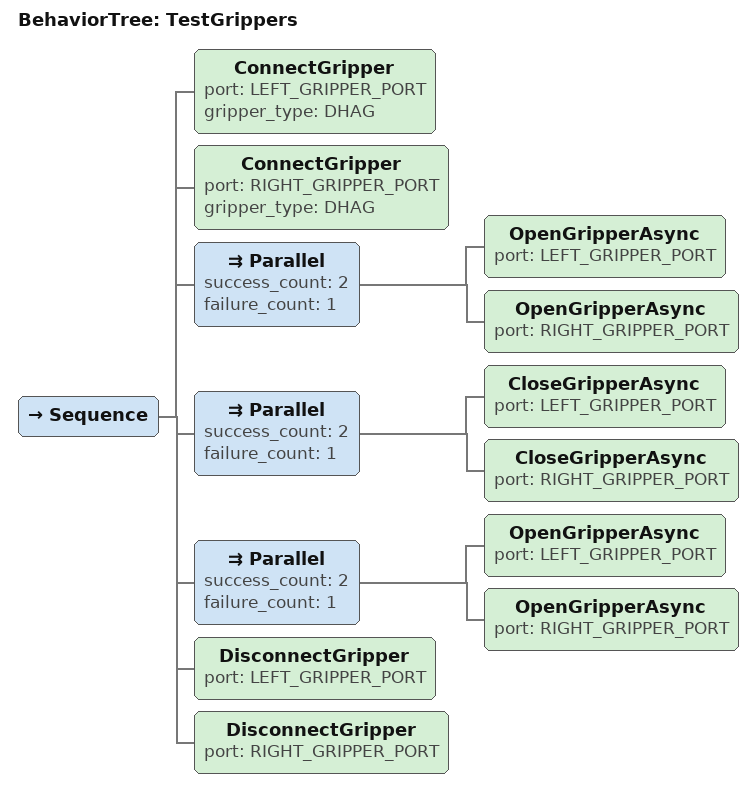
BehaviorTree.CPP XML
<?xml version="1.0" encoding="UTF-8"?>
<root BTCPP_format="4">

  <BehaviorTree ID="TestGrippers">
    <Sequence>

      <!-- Connect both grippers -->
      <ConnectGripper port="LEFT_GRIPPER_PORT" gripper_type="DHAG"/>
      <ConnectGripper port="RIGHT_GRIPPER_PORT" gripper_type="DHAG"/>

      <!-- Open both (waits for completion) -->
      <Parallel success_count="2" failure_count="1">
        <OpenGripperAsync port="LEFT_GRIPPER_PORT"/>
        <OpenGripperAsync port="RIGHT_GRIPPER_PORT"/>
      </Parallel>

      <!-- Close both (waits for completion) -->
      <Parallel success_count="2" failure_count="1">
        <CloseGripperAsync port="LEFT_GRIPPER_PORT"/>
        <CloseGripperAsync port="RIGHT_GRIPPER_PORT"/>
      </Parallel>

      <!-- Open both again (waits for completion) -->
      <Parallel success_count="2" failure_count="1">
        <OpenGripperAsync port="LEFT_GRIPPER_PORT"/>
        <OpenGripperAsync port="RIGHT_GRIPPER_PORT"/>
      </Parallel>

      <!-- Disconnect -->
      <DisconnectGripper port="LEFT_GRIPPER_PORT"/>
      <DisconnectGripper port="RIGHT_GRIPPER_PORT"/>

    </Sequence>
  </BehaviorTree>

</root>
